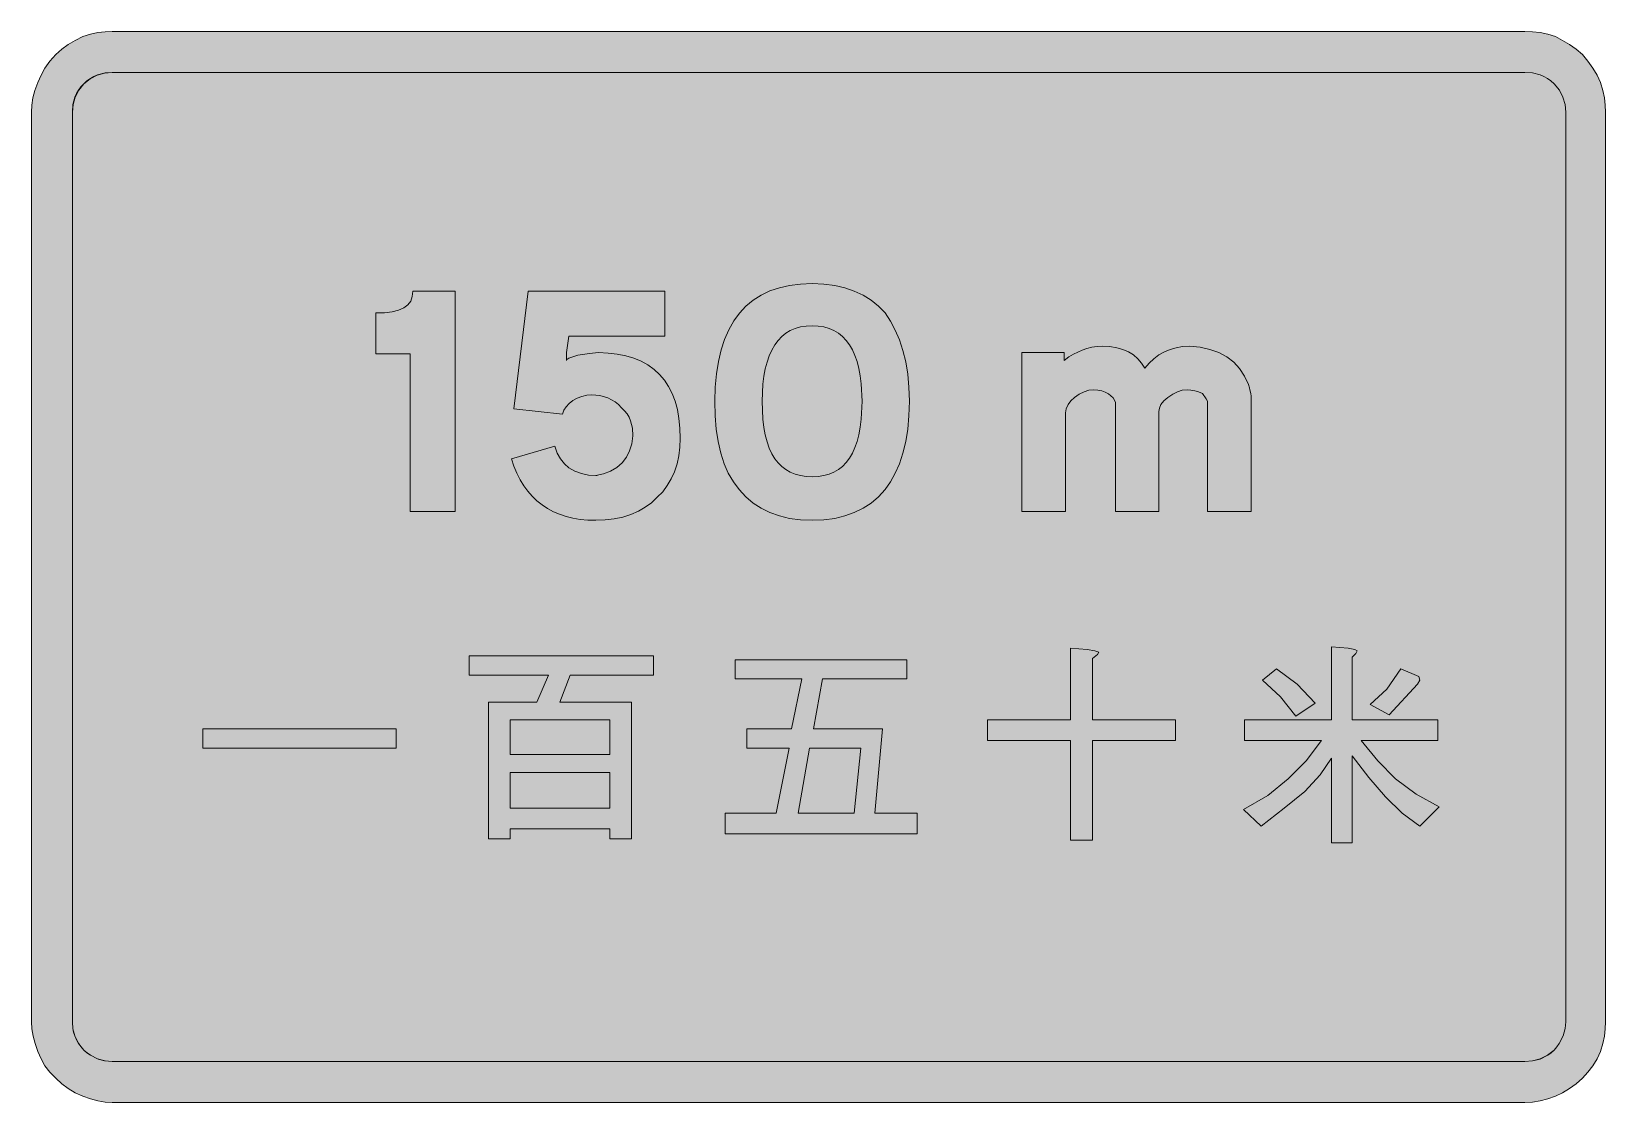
# Model space of a CAD drawing. Header units: metres. Extents: x 100 to 469, y 11 to 262.
import ezdxf

# ---------------------------------------------------------------- set-up
doc = ezdxf.new("R2010")
doc.units = ezdxf.units.M
for name, color, linetype, true_color in [('FILL_BLACK_000000', 7, 'Continuous', 0x000000), ('FILL_WHITE_FFFFFF', 7, 'Continuous', 0xffffff), ('STROKE_BLACK_000000', 7, 'Continuous', 0x000000)]:
    doc.layers.add(name, color=color, linetype=linetype, true_color=true_color)

msp = doc.modelspace()

# ---------------------------------------------------------------- hatches: boundary and pattern name
at = {"layer": 'FILL_BLACK_000000', "true_color": 0x000000}
h = msp.add_hatch(color=7, dxfattribs=at)
h.dxf.hatch_style = 1
h.paths.add_polyline_path([(453.27, 262.18), (455.07, 261.81), (456.87, 261.24), (460.13, 259.36), (461.72, 258.29), (463.17, 257.04), (464.46, 255.46), (465.61, 253.85), (466.59, 252.19), (467.37, 250.44), (467.94, 248.64), (468.31, 246.88), (468.51, 245.17), (468.57, 243.54), (468.57, 30.24), (468.51, 28.61), (468.31, 26.9), (467.94, 25.14), (467.37, 23.34), (466.59, 21.6), (465.61, 19.96), (464.46, 18.45), (463.17, 17.04), (461.72, 15.75), (460.13, 14.6), (458.49, 13.62), (456.87, 12.84), (455.07, 12.23), (453.27, 11.75), (451.47, 11.45), (449.67, 11.34), (118.47, 11.34), (116.84, 11.45), (115.13, 11.75), (113.37, 12.23), (111.57, 12.84), (109.83, 13.62), (108.2, 14.6), (106.68, 15.75), (105.27, 17.04), (103.85, 18.45), (102.72, 19.96), (101.81, 21.6), (101.07, 23.34), (100.46, 25.14), (99.98, 26.9), (99.68, 28.61), (99.57, 30.24), (99.57, 243.54), (99.64, 245.17), (99.87, 246.88), (100.33, 248.64), (101.07, 250.44), (101.81, 252.19), (102.72, 253.85), (103.85, 255.46), (105.27, 257.04), (106.68, 258.29), (108.2, 259.36), (109.83, 260.33), (111.57, 261.24), (113.37, 261.81), (115.13, 262.18), (116.84, 262.38), (118.47, 262.44), (449.67, 262.44), (451.47, 262.38), (453.27, 262.18)])
h.paths.add_polyline_path([(116.81, 252.71), (115.06, 252.28), (114.2, 251.92), (113.37, 251.45), (112.58, 250.86), (111.87, 250.14), (111.15, 249.44), (110.56, 248.69), (110.09, 247.89), (109.73, 247.06), (109.3, 245.33), (109.17, 243.54), (109.17, 30.24), (109.3, 28.62), (109.73, 26.94), (110.09, 26.1), (110.56, 25.26), (111.15, 24.44), (111.87, 23.64), (112.6, 23.02), (113.41, 22.48), (115.17, 21.54), (116.71, 21.13), (118.47, 20.94), (449.67, 20.94), (451.47, 21.11), (453.23, 21.61), (454.94, 22.46), (456.57, 23.64), (457.19, 24.37), (457.73, 25.18), (458.67, 26.94), (459.08, 28.7), (459.27, 30.24), (459.27, 243.54), (459.1, 245.33), (458.6, 247.06), (457.75, 248.69), (456.57, 250.14), (455.77, 250.86), (454.94, 251.45), (454.1, 251.92), (453.23, 252.28), (451.47, 252.71), (449.67, 252.84), (118.47, 252.84), (116.81, 252.71)], flags=16)
h = msp.add_hatch(color=7, dxfattribs=at)
h.dxf.hatch_style = 1
h.paths.add_polyline_path([(304.99, 169.21), (304.52, 166.29), (303.87, 163.59), (303.06, 161.11), (302.08, 158.86), (300.95, 156.84), (299.67, 155.04), (298.12, 153.35), (296.41, 151.89), (294.52, 150.65), (292.47, 149.64), (290.25, 148.85), (287.86, 148.29), (285.3, 147.95), (282.57, 147.84), (279.84, 147.95), (277.28, 148.29), (274.89, 148.85), (272.67, 149.64), (270.62, 150.65), (268.73, 151.89), (267.02, 153.35), (265.47, 155.04), (264.11, 156.84), (262.93, 158.86), (261.95, 161.11), (261.16, 163.59), (260.55, 166.29), (260.11, 169.21), (259.85, 172.36), (259.77, 175.74), (259.86, 179.07), (260.13, 182.18), (260.59, 185.08), (261.22, 187.77), (262.04, 190.25), (263.03, 192.51), (264.2, 194.57), (265.55, 196.4), (267.07, 198.02), (268.76, 199.43), (270.64, 200.62), (272.68, 201.6), (274.9, 202.36), (277.28, 202.9), (279.84, 203.23), (282.57, 203.34), (285.3, 203.23), (287.86, 202.89), (290.25, 202.34), (292.47, 201.58), (294.52, 200.6), (296.41, 199.42), (298.12, 198.03), (299.67, 196.44), (300.95, 194.54), (302.08, 192.45), (303.06, 190.15), (303.87, 187.66), (304.52, 184.98), (304.99, 182.1), (305.27, 179.02), (305.37, 175.74), (305.27, 172.36), (304.99, 169.21)])
h.paths.add_polyline_path([(293.86, 181.72), (293.54, 183.44), (293.13, 185.03), (292.62, 186.48), (292.03, 187.8), (291.35, 188.98), (290.57, 190.02), (289.7, 190.92), (288.74, 191.69), (287.69, 192.32), (286.55, 192.81), (285.31, 193.16), (283.99, 193.37), (282.57, 193.44), (281.15, 193.37), (279.82, 193.16), (278.58, 192.81), (277.43, 192.31), (276.39, 191.68), (275.44, 190.91), (274.6, 189.99), (273.87, 188.94), (273.14, 187.75), (272.52, 186.41), (272, 184.95), (271.58, 183.35), (271.27, 181.63), (271.04, 179.79), (270.87, 175.74), (271.04, 171.52), (271.27, 169.62), (271.58, 167.86), (272, 166.25), (272.52, 164.77), (273.14, 163.44), (273.87, 162.24), (274.6, 161.28), (275.44, 160.44), (276.39, 159.72), (277.43, 159.13), (278.58, 158.66), (279.82, 158.32), (281.15, 158.11), (282.57, 158.04), (283.99, 158.11), (285.31, 158.31), (286.55, 158.65), (287.69, 159.12), (288.74, 159.73), (289.7, 160.48), (290.57, 161.36), (291.35, 162.39), (292.03, 163.56), (292.62, 164.87), (293.13, 166.32), (293.54, 167.91), (293.86, 169.65), (294.09, 171.53), (294.27, 175.74), (294.09, 179.86), (293.86, 181.72)], flags=16)
h = msp.add_hatch(color=7, dxfattribs=at)
h.dxf.hatch_style = 1
h.paths.add_polyline_path([(198.87, 149.94), (188.37, 149.94), (188.37, 186.84), (180.27, 186.84), (180.27, 196.44), (182.36, 196.5), (184.13, 196.7), (185.63, 197.07), (186.87, 197.64), (187.83, 198.38), (188.48, 199.25), (188.85, 200.3), (188.97, 201.54), (198.87, 201.54), (198.87, 149.94)])
h = msp.add_hatch(color=7, dxfattribs=at)
h.dxf.hatch_style = 1
h.paths.add_polyline_path([(233.7, 158.7), (235.34, 159.33), (236.78, 160.2), (238.02, 161.3), (239.03, 162.61), (239.8, 164.12), (240.32, 165.8), (240.57, 167.64), (240.44, 169.43), (240.01, 171.16), (239.65, 171.99), (239.18, 172.79), (238.59, 173.54), (237.87, 174.24), (237.16, 174.97), (236.37, 175.59), (235.53, 176.11), (234.65, 176.53), (232.81, 177.07), (230.97, 177.24), (229.75, 177.15), (228.58, 176.87), (227.49, 176.45), (226.51, 175.89), (225.65, 175.22), (224.94, 174.46), (224.4, 173.62), (224.07, 172.74), (212.67, 173.94), (215.97, 201.54), (248.07, 201.54), (248.07, 191.04), (225.57, 191.04), (224.97, 187.14), (224.97, 185.34), (225.1, 185.57), (225.53, 185.83), (227.67, 186.54), (230.41, 186.95), (232.47, 187.14), (234.76, 187.06), (236.91, 186.82), (238.92, 186.42), (240.79, 185.86), (242.51, 185.14), (244.08, 184.26), (245.51, 183.23), (246.8, 182.04), (247.93, 180.7), (248.92, 179.2), (249.75, 177.55), (250.44, 175.75), (250.98, 173.8), (251.36, 171.69), (251.59, 169.44), (251.67, 167.04), (251.59, 164.95), (251.33, 162.94), (250.91, 161.04), (250.32, 159.24), (249.56, 157.55), (248.63, 155.99), (247.54, 154.55), (246.27, 153.24), (244.95, 151.97), (243.47, 150.88), (241.85, 149.95), (240.08, 149.19), (238.19, 148.6), (236.19, 148.18), (234.08, 147.92), (231.87, 147.84), (230, 147.9), (228.21, 148.06), (226.51, 148.35), (224.9, 148.74), (223.36, 149.25), (221.91, 149.86), (220.55, 150.6), (219.27, 151.44), (218.07, 152.4), (216.96, 153.46), (215.94, 154.65), (215, 155.94), (214.14, 157.35), (213.36, 158.86), (212.67, 160.5), (212.07, 162.24), (222.27, 165.24), (222.83, 163.6), (223.58, 162.24), (224.51, 161.11), (225.57, 160.14), (226.98, 159.35), (228.5, 158.79), (230.13, 158.45), (231.87, 158.34), (233.7, 158.7)])
h = msp.add_hatch(color=7, dxfattribs=at)
h.dxf.hatch_style = 1
h.paths.add_polyline_path([(369.35, 178.33), (368.22, 177.99), (367.1, 177.43), (365.97, 176.64), (365.01, 175.87), (364.36, 174.99), (363.99, 174.11), (363.87, 173.34), (363.87, 173.04), (363.87, 149.94), (353.67, 149.94), (353.67, 175.14), (353.67, 175.44), (353.48, 176), (353.13, 176.54), (352.64, 177.05), (352.02, 177.5), (351.29, 177.89), (350.46, 178.18), (349.55, 178.37), (348.57, 178.44), (347.45, 178.33), (346.32, 177.99), (345.2, 177.43), (344.07, 176.64), (343.24, 175.87), (342.57, 174.95), (342.13, 173.98), (341.97, 173.04), (341.97, 149.94), (331.77, 149.94), (331.77, 187.14), (341.67, 187.14), (341.67, 185.34), (342.79, 186.14), (343.88, 186.76), (345.87, 187.74), (347, 188.13), (348.16, 188.41), (349.37, 188.58), (350.67, 188.64), (352.4, 188.56), (353.99, 188.31), (355.44, 187.9), (356.75, 187.33), (357.91, 186.6), (358.94, 185.73), (359.82, 184.71), (360.57, 183.54), (361.61, 184.71), (362.72, 185.73), (363.89, 186.6), (365.15, 187.33), (366.48, 187.9), (367.91, 188.31), (369.44, 188.56), (371.07, 188.64), (373.56, 188.4), (375.84, 187.91), (377.91, 187.16), (379.77, 186.16), (381.4, 184.91), (382.8, 183.41), (383.96, 181.65), (384.87, 179.64), (385.13, 178.93), (385.17, 178.44), (385.43, 177.58), (385.47, 176.94), (385.47, 176.64), (385.47, 149.94), (375.27, 149.94), (375.27, 175.14), (375.23, 175.74), (374.97, 176.34), (374.07, 177.54), (373.17, 177.93), (372.27, 178.21), (371.37, 178.38), (370.47, 178.44), (369.35, 178.33)])
h = msp.add_hatch(color=7, dxfattribs=at)
h.dxf.hatch_style = 1
h.paths.add_polyline_path([(383.97, 101.04), (404.37, 101.04), (404.37, 118.14), (408.27, 117.84), (409.77, 117.54), (410.37, 117.24), (410.07, 116.64), (409.17, 115.74), (409.17, 101.04), (429.27, 101.04), (429.27, 96.24), (411.27, 96.24), (415.17, 91.44), (419.37, 87.24), (424.17, 83.64), (429.57, 80.64), (425.07, 76.14), (420.87, 79.14), (416.97, 83.04), (413.07, 87.54), (409.17, 92.64), (409.17, 72.24), (404.37, 72.24), (404.37, 92.04), (401.67, 88.14), (398.07, 84.24), (393.27, 80.34), (387.87, 76.14), (383.67, 80.04), (389.37, 83.34), (394.17, 87.24), (398.37, 91.44), (401.97, 96.24), (383.97, 96.24), (383.97, 101.04)])
h = msp.add_hatch(color=7, dxfattribs=at)
h.dxf.hatch_style = 1
h.paths.add_polyline_path([(245.37, 111.54), (225.87, 111.54), (223.47, 105.24), (240.27, 105.24), (240.27, 73.14), (235.17, 73.14), (235.17, 75.54), (211.77, 75.54), (211.77, 73.14), (206.67, 73.14), (206.67, 105.24), (218.07, 105.24), (220.77, 111.54), (202.17, 111.54), (202.17, 116.04), (245.37, 116.04), (245.37, 111.54)])
h.paths.add_polyline_path([(211.77, 101.04), (211.77, 92.94), (235.17, 92.94), (235.17, 101.04), (211.77, 101.04)], flags=16)
h.paths.add_polyline_path([(235.17, 88.74), (211.77, 88.74), (211.77, 80.34), (235.17, 80.34), (235.17, 88.74)], flags=16)
h = msp.add_hatch(color=7, dxfattribs=at)
h.dxf.hatch_style = 1
h.paths.add_polyline_path([(304.77, 110.64), (284.97, 110.64), (282.87, 98.94), (299.07, 98.94), (297.27, 79.14), (307.17, 79.14), (307.17, 74.34), (262.17, 74.34), (262.17, 79.14), (274.17, 79.14), (277.17, 94.44), (267.27, 94.44), (267.27, 98.94), (277.77, 98.94), (280.17, 110.64), (264.57, 110.64), (264.57, 115.14), (304.77, 115.14), (304.77, 110.64)])
h.paths.add_polyline_path([(293.97, 94.44), (281.97, 94.44), (279.27, 79.14), (292.47, 79.14), (293.97, 94.44)], flags=16)
h = msp.add_hatch(color=7, dxfattribs=at)
h.dxf.hatch_style = 1
h.paths.add_polyline_path([(348.87, 117.24), (349.77, 116.94), (349.47, 116.34), (348.27, 115.44), (348.27, 101.04), (367.77, 101.04), (367.77, 96.24), (348.27, 96.24), (348.27, 72.84), (343.17, 72.84), (343.17, 96.24), (323.67, 96.24), (323.67, 101.04), (343.17, 101.04), (343.17, 117.84), (347.07, 117.54), (348.87, 117.24)])
h = msp.add_hatch(color=7, dxfattribs=at)
h.dxf.hatch_style = 1
h.paths.add_polyline_path([(396.27, 109.44), (400.47, 104.94), (395.97, 101.94), (392.37, 106.44), (388.17, 110.34), (391.47, 113.04), (396.27, 109.44)])
h = msp.add_hatch(color=7, dxfattribs=at)
h.dxf.hatch_style = 1
h.paths.add_polyline_path([(417.27, 108.24), (420.57, 113.04), (424.77, 111.24), (425.07, 110.34), (424.47, 109.44), (417.87, 102.24), (413.37, 104.64), (417.27, 108.24)])
h = msp.add_hatch(color=7, dxfattribs=at)
h.dxf.hatch_style = 1
h.paths.add_polyline_path([(185.07, 98.94), (185.07, 94.44), (139.77, 94.44), (139.77, 98.94), (185.07, 98.94)])
at = {"layer": 'FILL_WHITE_FFFFFF', "true_color": 0xffffff}
h = msp.add_hatch(color=7, dxfattribs=at)
h.dxf.hatch_style = 1
h.paths.add_polyline_path([(449.67, 252.84), (451.47, 252.71), (453.23, 252.28), (454.1, 251.92), (454.94, 251.45), (455.77, 250.86), (456.57, 250.14), (457.75, 248.69), (458.6, 247.06), (459.1, 245.33), (459.27, 243.54), (459.27, 30.24), (459.08, 28.7), (458.67, 26.94), (457.73, 25.18), (457.19, 24.37), (456.57, 23.64), (455.84, 23.02), (455.03, 22.48), (453.27, 21.54), (451.47, 21.13), (449.67, 20.94), (118.47, 20.94), (116.81, 21.11), (115.06, 21.61), (113.37, 22.46), (112.58, 23.01), (111.87, 23.64), (110.6, 25.18), (110.1, 26.04), (109.77, 26.94), (109.42, 27.84), (109.25, 28.7), (109.17, 30.24), (109.17, 243.54), (109.34, 245.33), (109.85, 247.06), (110.69, 248.69), (111.87, 250.14), (113.32, 251.32), (114.95, 252.16), (116.68, 252.67), (118.47, 252.84), (449.67, 252.84)])

# ---------------------------------------------------------------- linework, layer by layer
at = {"layer": 'FILL_BLACK_000000', "lineweight": 0, "true_color": 0x000000}
for points in [[(453.27, 262.18), (455.07, 261.81), (456.87, 261.24), (460.13, 259.36), (461.72, 258.29), (463.17, 257.04), (464.46, 255.46), (465.61, 253.85), (466.59, 252.19), (467.37, 250.44), (467.94, 248.64), (468.31, 246.88), (468.51, 245.17), (468.57, 243.54), (468.57, 30.24), (468.51, 28.61), (468.31, 26.9), (467.94, 25.14), (467.37, 23.34), (466.59, 21.6), (465.61, 19.96), (464.46, 18.45), (463.17, 17.04), (461.72, 15.75), (460.13, 14.6), (458.49, 13.62), (456.87, 12.84), (455.07, 12.23), (453.27, 11.75), (451.47, 11.45), (449.67, 11.34), (118.47, 11.34), (116.84, 11.45), (115.13, 11.75), (113.37, 12.23), (111.57, 12.84), (109.83, 13.62), (108.2, 14.6), (106.68, 15.75), (105.27, 17.04), (103.85, 18.45), (102.72, 19.96), (101.81, 21.6), (101.07, 23.34), (100.46, 25.14), (99.98, 26.9), (99.68, 28.61), (99.57, 30.24), (99.57, 243.54), (99.64, 245.17), (99.87, 246.88), (100.33, 248.64), (101.07, 250.44), (101.81, 252.19), (102.72, 253.85), (103.85, 255.46), (105.27, 257.04), (106.68, 258.29), (108.2, 259.36), (109.83, 260.33), (111.57, 261.24), (113.37, 261.81), (115.13, 262.18), (116.84, 262.38), (118.47, 262.44), (449.67, 262.44), (451.47, 262.38)], [(116.81, 252.71), (115.06, 252.28), (114.2, 251.92), (113.37, 251.45), (112.58, 250.86), (111.87, 250.14), (111.15, 249.44), (110.56, 248.69), (110.09, 247.89), (109.73, 247.06), (109.3, 245.33), (109.17, 243.54), (109.17, 30.24), (109.3, 28.62), (109.73, 26.94), (110.09, 26.1), (110.56, 25.26), (111.15, 24.44), (111.87, 23.64), (112.6, 23.02), (113.41, 22.48), (115.17, 21.54), (116.71, 21.13), (118.47, 20.94), (449.67, 20.94), (451.47, 21.11), (453.23, 21.61), (454.94, 22.46), (456.57, 23.64), (457.19, 24.37), (457.73, 25.18), (458.67, 26.94), (459.08, 28.7), (459.27, 30.24), (459.27, 243.54), (459.1, 245.33), (458.6, 247.06), (457.75, 248.69), (456.57, 250.14), (455.77, 250.86), (454.94, 251.45), (454.1, 251.92), (453.23, 252.28), (451.47, 252.71), (449.67, 252.84), (118.47, 252.84)], [(304.99, 169.21), (304.52, 166.29), (303.87, 163.59), (303.06, 161.11), (302.08, 158.86), (300.95, 156.84), (299.67, 155.04), (298.12, 153.35), (296.41, 151.89), (294.52, 150.65), (292.47, 149.64), (290.25, 148.85), (287.86, 148.29), (285.3, 147.95), (282.57, 147.84), (279.84, 147.95), (277.28, 148.29), (274.89, 148.85), (272.67, 149.64), (270.62, 150.65), (268.73, 151.89), (267.02, 153.35), (265.47, 155.04), (264.11, 156.84), (262.93, 158.86), (261.95, 161.11), (261.16, 163.59), (260.55, 166.29), (260.11, 169.21), (259.85, 172.36), (259.77, 175.74), (259.86, 179.07), (260.13, 182.18), (260.59, 185.08), (261.22, 187.77), (262.04, 190.25), (263.03, 192.51), (264.2, 194.57), (265.55, 196.4), (267.07, 198.02), (268.76, 199.43), (270.64, 200.62), (272.68, 201.6), (274.9, 202.36), (277.28, 202.9), (279.84, 203.23), (282.57, 203.34), (285.3, 203.23), (287.86, 202.89), (290.25, 202.34), (292.47, 201.58), (294.52, 200.6), (296.41, 199.42), (298.12, 198.03), (299.67, 196.44), (300.95, 194.54), (302.08, 192.45), (303.06, 190.15), (303.87, 187.66), (304.52, 184.98), (304.99, 182.1), (305.27, 179.02), (305.37, 175.74), (305.27, 172.36)], [(198.87, 149.94), (188.37, 149.94), (188.37, 186.84), (180.27, 186.84), (180.27, 196.44), (182.36, 196.5), (184.13, 196.7), (185.63, 197.07), (186.87, 197.64), (187.83, 198.38), (188.48, 199.25), (188.85, 200.3), (188.97, 201.54), (198.87, 201.54)], [(233.7, 158.7), (235.34, 159.33), (236.78, 160.2), (238.02, 161.3), (239.03, 162.61), (239.8, 164.12), (240.32, 165.8), (240.57, 167.64), (240.44, 169.43), (240.01, 171.16), (239.65, 171.99), (239.18, 172.79), (238.59, 173.54), (237.87, 174.24), (237.16, 174.97), (236.37, 175.59), (235.53, 176.11), (234.65, 176.53), (232.81, 177.07), (230.97, 177.24), (229.75, 177.15), (228.58, 176.87), (227.49, 176.45), (226.51, 175.89), (225.65, 175.22), (224.94, 174.46), (224.4, 173.62), (224.07, 172.74), (212.67, 173.94), (215.97, 201.54), (248.07, 201.54), (248.07, 191.04), (225.57, 191.04), (224.97, 187.14), (224.97, 185.34), (225.1, 185.57), (225.53, 185.83), (227.67, 186.54), (230.41, 186.95), (232.47, 187.14), (234.76, 187.06), (236.91, 186.82), (238.92, 186.42), (240.79, 185.86), (242.51, 185.14), (244.08, 184.26), (245.51, 183.23), (246.8, 182.04), (247.93, 180.7), (248.92, 179.2), (249.75, 177.55), (250.44, 175.75), (250.98, 173.8), (251.36, 171.69), (251.59, 169.44), (251.67, 167.04), (251.59, 164.95), (251.33, 162.94), (250.91, 161.04), (250.32, 159.24), (249.56, 157.55), (248.63, 155.99), (247.54, 154.55), (246.27, 153.24), (244.95, 151.97), (243.47, 150.88), (241.85, 149.95), (240.08, 149.19), (238.19, 148.6), (236.19, 148.18), (234.08, 147.92), (231.87, 147.84), (230, 147.9), (228.21, 148.06), (226.51, 148.35), (224.9, 148.74), (223.36, 149.25), (221.91, 149.86), (220.55, 150.6), (219.27, 151.44), (218.07, 152.4), (216.96, 153.46), (215.94, 154.65), (215, 155.94), (214.14, 157.35), (213.36, 158.86), (212.67, 160.5), (212.07, 162.24), (222.27, 165.24), (222.83, 163.6), (223.58, 162.24), (224.51, 161.11), (225.57, 160.14), (226.98, 159.35), (228.5, 158.79), (230.13, 158.45), (231.87, 158.34)], [(293.86, 181.72), (293.54, 183.44), (293.13, 185.03), (292.62, 186.48), (292.03, 187.8), (291.35, 188.98), (290.57, 190.02), (289.7, 190.92), (288.74, 191.69), (287.69, 192.32), (286.55, 192.81), (285.31, 193.16), (283.99, 193.37), (282.57, 193.44), (281.15, 193.37), (279.82, 193.16), (278.58, 192.81), (277.43, 192.31), (276.39, 191.68), (275.44, 190.91), (274.6, 189.99), (273.87, 188.94), (273.14, 187.75), (272.52, 186.41), (272, 184.95), (271.58, 183.35), (271.27, 181.63), (271.04, 179.79), (270.87, 175.74), (271.04, 171.52), (271.27, 169.62), (271.58, 167.86), (272, 166.25), (272.52, 164.77), (273.14, 163.44), (273.87, 162.24), (274.6, 161.28), (275.44, 160.44), (276.39, 159.72), (277.43, 159.13), (278.58, 158.66), (279.82, 158.32), (281.15, 158.11), (282.57, 158.04), (283.99, 158.11), (285.31, 158.31), (286.55, 158.65), (287.69, 159.12), (288.74, 159.73), (289.7, 160.48), (290.57, 161.36), (291.35, 162.39), (292.03, 163.56), (292.62, 164.87), (293.13, 166.32), (293.54, 167.91), (293.86, 169.65), (294.09, 171.53), (294.27, 175.74), (294.09, 179.86)], [(369.35, 178.33), (368.22, 177.99), (367.1, 177.43), (365.97, 176.64), (365.01, 175.87), (364.36, 174.99), (363.99, 174.11), (363.87, 173.34), (363.87, 173.04), (363.87, 149.94), (353.67, 149.94), (353.67, 175.14), (353.67, 175.44), (353.48, 176), (353.13, 176.54), (352.64, 177.05), (352.02, 177.5), (351.29, 177.89), (350.46, 178.18), (349.55, 178.37), (348.57, 178.44), (347.45, 178.33), (346.32, 177.99), (345.2, 177.43), (344.07, 176.64), (343.24, 175.87), (342.57, 174.95), (342.13, 173.98), (341.97, 173.04), (341.97, 149.94), (331.77, 149.94), (331.77, 187.14), (341.67, 187.14), (341.67, 185.34), (342.79, 186.14), (343.88, 186.76), (345.87, 187.74), (347, 188.13), (348.16, 188.41), (349.37, 188.58), (350.67, 188.64), (352.4, 188.56), (353.99, 188.31), (355.44, 187.9), (356.75, 187.33), (357.91, 186.6), (358.94, 185.73), (359.82, 184.71), (360.57, 183.54), (361.61, 184.71), (362.72, 185.73), (363.89, 186.6), (365.15, 187.33), (366.48, 187.9), (367.91, 188.31), (369.44, 188.56), (371.07, 188.64), (373.56, 188.4), (375.84, 187.91), (377.91, 187.16), (379.77, 186.16), (381.4, 184.91), (382.8, 183.41), (383.96, 181.65), (384.87, 179.64), (385.13, 178.93), (385.17, 178.44), (385.43, 177.58), (385.47, 176.94), (385.47, 176.64), (385.47, 149.94), (375.27, 149.94), (375.27, 175.14), (375.23, 175.74), (374.97, 176.34), (374.07, 177.54), (373.17, 177.93), (372.27, 178.21), (371.37, 178.38), (370.47, 178.44)], [(383.97, 101.04), (404.37, 101.04), (404.37, 118.14), (408.27, 117.84), (409.77, 117.54), (410.37, 117.24), (410.07, 116.64), (409.17, 115.74), (409.17, 101.04), (429.27, 101.04), (429.27, 96.24), (411.27, 96.24), (415.17, 91.44), (419.37, 87.24), (424.17, 83.64), (429.57, 80.64), (425.07, 76.14), (420.87, 79.14), (416.97, 83.04), (413.07, 87.54), (409.17, 92.64), (409.17, 72.24), (404.37, 72.24), (404.37, 92.04), (401.67, 88.14), (398.07, 84.24), (393.27, 80.34), (387.87, 76.14), (383.67, 80.04), (389.37, 83.34), (394.17, 87.24), (398.37, 91.44), (401.97, 96.24), (383.97, 96.24)], [(245.37, 111.54), (225.87, 111.54), (223.47, 105.24), (240.27, 105.24), (240.27, 73.14), (235.17, 73.14), (235.17, 75.54), (211.77, 75.54), (211.77, 73.14), (206.67, 73.14), (206.67, 105.24), (218.07, 105.24), (220.77, 111.54), (202.17, 111.54), (202.17, 116.04), (245.37, 116.04)], [(304.77, 110.64), (284.97, 110.64), (282.87, 98.94), (299.07, 98.94), (297.27, 79.14), (307.17, 79.14), (307.17, 74.34), (262.17, 74.34), (262.17, 79.14), (274.17, 79.14), (277.17, 94.44), (267.27, 94.44), (267.27, 98.94), (277.77, 98.94), (280.17, 110.64), (264.57, 110.64), (264.57, 115.14), (304.77, 115.14)], [(348.87, 117.24), (349.77, 116.94), (349.47, 116.34), (348.27, 115.44), (348.27, 101.04), (367.77, 101.04), (367.77, 96.24), (348.27, 96.24), (348.27, 72.84), (343.17, 72.84), (343.17, 96.24), (323.67, 96.24), (323.67, 101.04), (343.17, 101.04), (343.17, 117.84), (347.07, 117.54)], [(396.27, 109.44), (400.47, 104.94), (395.97, 101.94), (392.37, 106.44), (388.17, 110.34), (391.47, 113.04)], [(417.27, 108.24), (420.57, 113.04), (424.77, 111.24), (425.07, 110.34), (424.47, 109.44), (417.87, 102.24), (413.37, 104.64)], [(211.77, 101.04), (211.77, 92.94), (235.17, 92.94), (235.17, 101.04)], [(185.07, 98.94), (185.07, 94.44), (139.77, 94.44), (139.77, 98.94)], [(293.97, 94.44), (281.97, 94.44), (279.27, 79.14), (292.47, 79.14)], [(235.17, 88.74), (211.77, 88.74), (211.77, 80.34), (235.17, 80.34)]]:
    msp.add_lwpolyline(points, close=True, dxfattribs=at)
at = {"layer": 'FILL_WHITE_FFFFFF', "lineweight": 0, "true_color": 0xffffff}
msp.add_lwpolyline([(449.67, 252.84), (451.47, 252.71), (453.23, 252.28), (454.1, 251.92), (454.94, 251.45), (455.77, 250.86), (456.57, 250.14), (457.75, 248.69), (458.6, 247.06), (459.1, 245.33), (459.27, 243.54), (459.27, 30.24), (459.08, 28.7), (458.67, 26.94), (457.73, 25.18), (457.19, 24.37), (456.57, 23.64), (455.84, 23.02), (455.03, 22.48), (453.27, 21.54), (451.47, 21.13), (449.67, 20.94), (118.47, 20.94), (116.81, 21.11), (115.06, 21.61), (113.37, 22.46), (112.58, 23.01), (111.87, 23.64), (110.6, 25.18), (110.1, 26.04), (109.77, 26.94), (109.42, 27.84), (109.25, 28.7), (109.17, 30.24), (109.17, 243.54), (109.34, 245.33), (109.85, 247.06), (110.69, 248.69), (111.87, 250.14), (113.32, 251.32), (114.95, 252.16), (116.68, 252.67), (118.47, 252.84)], close=True, dxfattribs=at)
at = {"layer": 'STROKE_BLACK_000000', "lineweight": 0, "true_color": 0x000000}
msp.add_lwpolyline([(231.87, 158.34), (232.17, 158.34)], dxfattribs=at)

doc.saveas('drawing.dxf')
